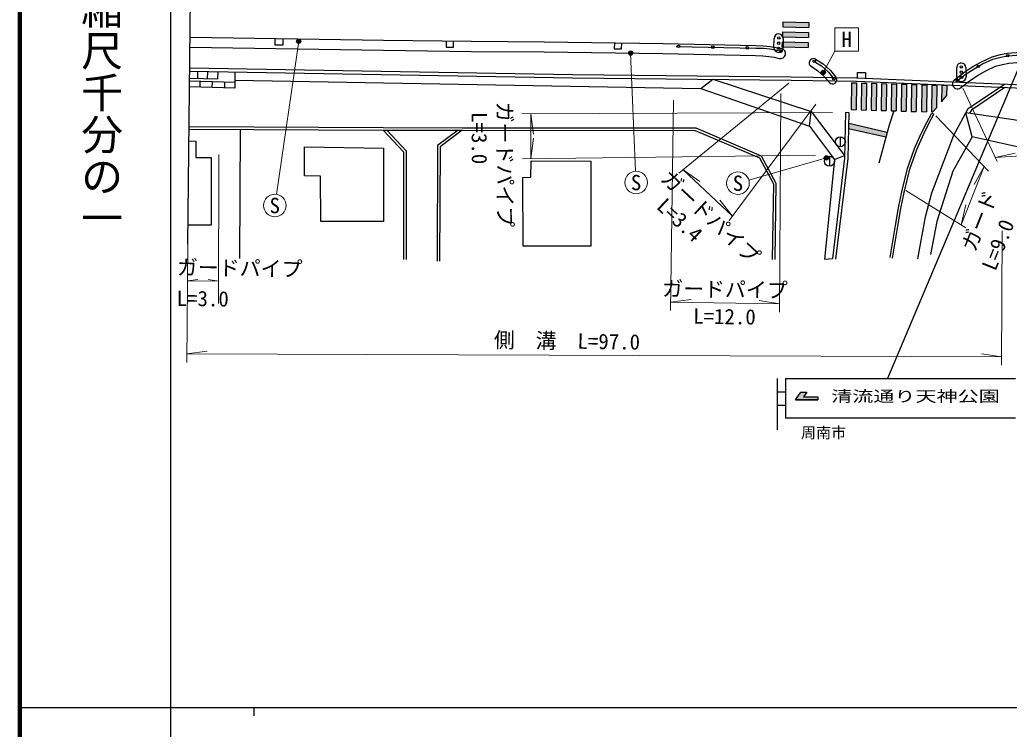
# Model space of a CAD drawing. Units: millimetres at full size, sheet at 1:1000; details may follow other scales. Extents: x 40000 to 680000, y 20000 to 380000.
# Drawn here: x 40000 to 158292, y 202409 to 287188 of the extents above; entities that cross this region are included whole.
import ezdxf
from ezdxf.enums import TextEntityAlignment as Align

# ---------------------------------------------------------------- set-up
doc = ezdxf.new("R2010")
doc.units = ezdxf.units.MM
doc.header["$LTSCALE"] = 1000
for name, color, linetype, lineweight in [('M-BGD', 7, 'Continuous', 25), ('M-BGD-HTXT', 7, 'Continuous', 13), ('M-BMK-OTRS', 5, 'Continuous', 25), ('M-STR-HTXT', 7, 'Continuous', 13), ('M-STR-STRC', 7, 'Continuous', 25), ('M-TTL', 2, 'Continuous', 140), ('M-TTL-BAND', 7, 'Continuous', 25)]:
    doc.layers.add(name, color=color, linetype=linetype, lineweight=lineweight)
doc.layers.add('M-BGD-EXST', color=7, linetype='Continuous')
doc.styles.add('@ＭＳ ゴシック', font='')
doc.styles.add('ＭＳ ゴシック', font='')
doc.styles.get('@ＭＳ ゴシック').set_extended_font_data('@MS Gothic')
doc.styles.get('ＭＳ ゴシック').set_extended_font_data('MS Gothic')

msp = doc.modelspace()

# ---------------------------------------------------------------- hatches: boundary and pattern name
at = {"layer": 'M-STR-STRC'}
for points in [[(134355, 286870), (131241, 286948), (131218, 286349), (134332, 286271)], [(134309, 285671), (131195, 285749), (131172, 285149), (134285, 285071)], [(73564, 284738, -1), (73125, 284499, -0.41421), (73225, 284838, -0.41421)], [(134262, 284472), (131149, 284550), (131126, 283950), (134239, 283872)], [(113252, 283325, -1), (112813, 283085, -0.41421), (112913, 283425, -0.41421)], [(136285, 281018, -1), (135846, 280779, -0.41421), (135946, 281118, -0.41421)], [(140028, 279645), (139428, 279662), (139389, 276448), (139989, 276431)], [(140589, 276414), (141189, 276397), (141228, 279612), (140628, 279629)], [(142427, 279578), (141828, 279595), (141788, 276381), (142388, 276364)], [(143627, 279545), (143027, 279562), (142988, 276347), (143588, 276330)], [(144188, 276314), (144788, 276297), (144827, 279511), (144227, 279528)], [(146027, 279478), (145427, 279495), (145387, 276280), (145987, 276263)], [(147226, 279444), (146626, 279461), (146587, 276247), (147187, 276230)], [(147787, 276213), (148387, 276196), (148426, 279411), (147826, 279428)], [(148986, 276180), (149147, 276175), (149593, 276686), (149626, 279377), (149026, 279394)], [(150201, 277383), (150810, 278081), (150825, 279344), (150225, 279361)], [(139099, 274783), (139084, 274171), (143557, 273149), (143718, 273728)], [(136652, 270801, -1), (136213, 270562, -0.41421), (136313, 270901, -0.41421)], [(135392, 241757), (135392, 242119), (133708, 242118), (134078, 242694), (133397, 242693), (132728, 241757)]]:
    msp.add_hatch(color=256, dxfattribs=at).paths.add_polyline_path(points)

# ---------------------------------------------------------------- linework, layer by layer
at = {"layer": 'M-BGD'}
for p, q in [((61281, 280144), (61296, 281029)), ((62460, 280124), (62475, 281009)), ((63661, 280989), (63639, 280095)), ((65721, 280953), (65706, 279034)), ((65711, 279713), (60299, 279845)), ((63639, 280095), (60302, 280176)), ((61536, 279815), (61519, 279136)), ((62995, 279779), (62979, 279100)), ((64494, 279743), (64478, 279064)), ((121416, 278974), (122854, 280081)), ((65706, 279034), (60292, 279166)), ((134407, 274488), (134606, 276233)), ((138731, 276132), (139131, 276122)), ((149021, 276032), (149285, 275890)), ((66326, 258656), (66402, 274087)), ((138099, 273218), (138099, 272018)), ((136792, 270898), (136792, 269698)), ((137421, 270490), (138607, 270979)), ((136209, 258584), (137146, 258642))]:
    msp.add_line(p, q, dxfattribs=at)
for points in [[(60353, 285101), (83488, 284745), (94024, 284614), (102712, 284552), (116905, 284350), (127993, 284110), (128929, 284082), (129702, 284007), (130424, 283896), (131084, 283739)], [(60341, 283901), (83471, 283545), (94012, 283414), (102699, 283352), (116883, 283150), (127962, 282910), (128854, 282884), (129552, 282816), (130193, 282717), (130807, 282571)], [(70500, 284945), (70491, 284204), (71471, 284182), (71483, 284930)], [(90993, 284652), (90975, 283935), (91841, 283911), (91850, 284641)], [(111088, 284433), (111081, 283712), (111957, 283699), (111967, 284420)], [(118457, 284016), (127985, 283810), (128911, 283783), (129665, 283709), (130366, 283601), (131015, 283447)], [(151743, 280023), (152847, 280882), (153937, 281599), (154961, 282178), (156248, 282759), (157233, 283030), (158080, 283191), (159133, 283279), (162187, 283277)], [(151927, 279786), (153022, 280638), (154093, 281343), (155097, 281910), (156351, 282476), (157301, 282738), (158120, 282893), (159146, 282979), (162187, 282977)], [(134608, 281629), (135428, 281107), (136186, 280427), (136792, 279696)], [(134983, 282220), (135853, 281667), (136692, 280913), (137330, 280143)], [(135144, 282473), (136035, 281907), (136909, 281122), (137561, 280334)], [(152480, 279076), (153546, 279905), (154563, 280574), (155505, 281107), (156657, 281627), (157504, 281861), (158242, 282000), (159183, 282079), (162187, 282077)], [(60311, 281046), (106068, 280259), (132225, 279982), (140024, 279855), (161857, 278930)], [(60315, 281446), (106073, 280659), (132230, 280382), (140036, 280254), (161902, 279328)], [(140149, 280250), (140149, 280899), (141128, 280873), (141127, 280208)], [(65713, 279956), (121416, 278974), (134407, 274488), (137421, 270490), (136209, 258584)], [(122854, 280081), (134606, 276233), (138607, 270979)], [(147363, 258626), (148294, 263656), (149060, 266498), (151680, 273415), (153367, 276593), (157739, 279505)], [(157756, 279103), (153765, 276407), (153546, 276017)], [(138731, 276132), (138599, 270636), (137146, 258642)], [(139131, 276122), (138998, 270607), (137543, 258594)], [(144054, 258768), (144691, 262587), (145050, 264707), (145438, 266627), (146137, 269425), (146961, 271815), (147814, 273686), (148429, 274926), (149021, 276032)], [(144350, 258719), (144987, 262537), (145345, 264652), (145730, 266561), (146424, 269339), (147240, 271703), (148085, 273557), (148696, 274789), (149285, 275890)], [(201695, 258416), (182226, 268464), (174382, 271564), (161784, 275949), (159610, 275105), (153097, 276084)], [(162981, 272020), (159591, 271913), (153844, 273211), (153097, 276084)], [(60240, 274118), (83461, 274003), (92907, 273985), (120764, 273959), (128442, 270679), (130108, 267590), (129965, 258537)], [(60243, 274418), (83459, 274303), (92907, 274285), (120826, 274259), (128656, 270914), (130409, 267663), (130265, 258532)], [(83461, 274003), (85879, 271423), (85874, 258526)], [(83873, 274002), (86179, 271542), (86174, 258526)], [(92405, 273986), (89958, 272171), (89892, 258350)], [(92907, 273985), (90257, 272019), (90192, 258348)], [(60226, 272720), (61066, 272699), (61056, 270735), (62871, 270725), (62888, 262628), (60122, 262656)], [(153844, 273211), (151561, 269080), (149632, 263100), (148884, 259127)]]:
    msp.add_lwpolyline(points, dxfattribs=at)
for points in [[(74058, 271989), (83465, 271856), (83503, 263080), (75991, 263079), (75965, 268504), (74025, 268540)], [(101129, 270339), (108269, 270285), (108253, 260130), (100186, 260124), (100162, 268360), (101114, 268371)]]:
    msp.add_lwpolyline(points, close=True, dxfattribs=at)
for centre, radius in [((118761, 284010), 150), ((122857, 283921), 150), ((126976, 283832), 150), ((131015, 283447), 150), ((158120, 282893), 150), ((134983, 282220), 150), ((154595, 281627), 150), ((137330, 280143), 150), ((152103, 279922), 150), ((138099, 272618), 600), ((136792, 270298), 600)]:
    msp.add_circle(centre, radius, dxfattribs=at)
for centre, radius, start, end in [((130946, 283155), 600, 256.65096, 76.65096), ((134876, 282051), 500, 57.55018, 237.55018), ((137176, 280015), 500, 219.66846, 39.66846), ((152112, 279549), 600, 127.89825, 307.89825)]:
    msp.add_arc(centre, radius, start, end, dxfattribs=at)
at = {"layer": 'M-BGD-HTXT'}
for p, q in [((73344, 284619), (70681, 266329)), ((113032, 283205), (113624, 269083)), ((136066, 280899), (137453, 283431)), ((136432, 270682), (127158, 268026))]:
    msp.add_line(p, q, dxfattribs=at)
msp.add_lwpolyline([(137453, 286244), (140265, 286244), (140265, 283431), (137453, 283431)], close=True, dxfattribs=at)
for centre in [(113681, 267734), (125860, 267654), (70486, 264993)]:
    msp.add_circle(centre, 1350, dxfattribs=at)
at = {"layer": 'M-BMK-OTRS'}
msp.add_line((60098, 260354), (60680, 316824), dxfattribs=at)
at = {"layer": 'M-STR-HTXT'}
for p, q in [((131936, 279621), (118775, 268848)), ((130968, 278374), (130821, 252260)), ((152733, 279017), (156838, 270268)), ((118175, 277584), (117797, 252456)), ((135177, 277099), (124814, 263193)), ((137177, 276123), (100079, 275948)), ((101104, 270597), (101079, 275953)), ((101079, 275953), (101432, 273524)), ((149521, 275704), (155812, 269112)), ((101104, 270597), (101434, 273030)), ((63785, 271094), (63747, 253285)), ((135115, 271004), (100104, 270585)), ((156617, 270741), (159021, 271238)), ((156617, 270741), (163768, 271202)), ((119299, 269277), (125217, 263735)), ((119299, 269277), (121307, 267865)), ((155312, 269637), (152530, 262688)), ((155312, 269637), (154091, 267507)), ((153100, 262335), (145932, 266781)), ((125217, 263735), (123676, 265646)), ((152530, 262688), (153117, 265072)), ((157454, 261950), (157389, 245906)), ((59953, 246252), (60098, 260354)), ((60053, 255973), (61269, 256141)), ((60053, 255973), (63753, 255965)), ((63753, 255965), (62538, 256138)), ((117812, 253456), (120248, 253761)), ((130826, 253260), (117812, 253456)), ((130826, 253260), (128401, 253638)), ((59963, 247252), (62396, 247585)), ((157393, 246906), (59963, 247252)), ((157393, 246906), (154964, 247256))]:
    msp.add_line(p, q, dxfattribs=at)
at = {"layer": 'M-STR-STRC'}
for p, q in [((131241, 286948), (131218, 286349)), ((131218, 286349), (134332, 286271)), ((131241, 286948), (134355, 286870)), ((134355, 286870), (134332, 286271)), ((131195, 285749), (131172, 285149)), ((131172, 285149), (134285, 285071)), ((131195, 285749), (134309, 285671)), ((134309, 285671), (134285, 285071)), ((130167, 283852), (130182, 284952)), ((131149, 284550), (131126, 283950)), ((131126, 283950), (134239, 283872)), ((131149, 284550), (134262, 284472)), ((131282, 284937), (131266, 283837)), ((134262, 284472), (134239, 283872)), ((159982, 282830), (143748, 244313)), ((152028, 280364), (152011, 281464)), ((153111, 281481), (153128, 280382)), ((139428, 279662), (139389, 276448)), ((139428, 279662), (140028, 279645)), ((140028, 279645), (139989, 276431)), ((140628, 279629), (140589, 276414)), ((140628, 279629), (141228, 279612)), ((141228, 279612), (141189, 276397)), ((141828, 279595), (141788, 276381)), ((141828, 279595), (142427, 279578)), ((142427, 279578), (142388, 276364)), ((143027, 279562), (142988, 276347)), ((143027, 279562), (143627, 279545)), ((143627, 279545), (143588, 276330)), ((144227, 279528), (144188, 276314)), ((144227, 279528), (144827, 279511)), ((144827, 279511), (144788, 276297)), ((145427, 279495), (145387, 276280)), ((145427, 279495), (146027, 279478)), ((146027, 279478), (145987, 276263)), ((146626, 279461), (146587, 276247)), ((146626, 279461), (147226, 279444)), ((147226, 279444), (147187, 276230)), ((147826, 279428), (147787, 276213)), ((147826, 279428), (148426, 279411)), ((148426, 279411), (148387, 276196)), ((149026, 279394), (148986, 276180)), ((149026, 279394), (149626, 279377)), ((149626, 279377), (149593, 276686)), ((150225, 279361), (150201, 277383)), ((150225, 279361), (150825, 279344)), ((150825, 279344), (150810, 278081)), ((150201, 277383), (150810, 278081)), ((139389, 276448), (139989, 276431)), ((140589, 276414), (141189, 276397)), ((141788, 276381), (142388, 276364)), ((142988, 276347), (143588, 276330)), ((144188, 276314), (144788, 276297)), ((145387, 276280), (145987, 276263)), ((146587, 276247), (147187, 276230)), ((147787, 276213), (148387, 276196)), ((148986, 276180), (149147, 276175)), ((149147, 276175), (149593, 276686)), ((143718, 273728), (139099, 274783)), ((143557, 273149), (139084, 274171)), ((130553, 244313), (130553, 238169)), ((131553, 244313), (131553, 239563)), ((131553, 244313), (159053, 244313)), ((130553, 242730), (131553, 242730)), ((132728, 241757), (133397, 242693)), ((133397, 242693), (134078, 242694)), ((134078, 242694), (133708, 242118)), ((132728, 241757), (135392, 241757)), ((133708, 242118), (135392, 242119)), ((135392, 242119), (135392, 241757)), ((130553, 241146), (131553, 241146)), ((159053, 239563), (131553, 239563))]:
    msp.add_line(p, q, dxfattribs=at)
msp.add_lwpolyline([(144492, 276305), (143957, 274585), (142695, 270059)], dxfattribs=at)
msp.add_lwpolyline([(135392, 242119), (135392, 241757), (132728, 241757), (133397, 242693), (134078, 242694), (133708, 242118)], close=True, dxfattribs=at)
for centre, radius in [((130739, 285019), 150), ((73344, 284619), 250), ((130721, 283779), 150), ((130730, 284399), 150), ((113032, 283205), 250), ((152566, 281547), 150), ((136066, 280899), 250), ((152575, 280927), 150), ((152585, 280307), 150), ((136432, 270682), 250)]:
    msp.add_circle(centre, radius, dxfattribs=at)
for centre, start, end in [((130732, 284944), 89.19118, 179.19118), ((130732, 284944), 359.19118, 89.19118), ((130717, 283845), 179.19118, 269.19118), ((130717, 283845), 269.19118, 359.19118), ((152561, 281473), 90.91833, 180.91833), ((152561, 281473), 0.91833, 90.91833), ((152578, 280373), 180.91833, 270.91833), ((152578, 280373), 270.91833, 0.91833)]:
    msp.add_arc(centre, 550, start, end, dxfattribs=at)
at = {"layer": 'M-TTL'}
msp.add_line((40000, 380000), (40000, 20000), dxfattribs=at)
at = {"layer": 'M-TTL-BAND'}
for p, q in [((58000, 370000), (58000, 20000)), ((40000, 205000), (579000, 205000)), ((68000, 205000), (68000, 204000))]:
    msp.add_line(p, q, dxfattribs=at)

# ---------------------------------------------------------------- texts
at = {"layer": 'M-BGD-EXST', "style": 'ＭＳ ゴシック'}
msp.add_text('周南市', height=1320, dxfattribs=at).set_placement((136101, 236792), align=Align.BOTTOM_CENTER)
at = {"layer": 'M-BGD-HTXT', "style": 'ＭＳ ゴシック'}
for s, p in [('H', (138859, 284837)), ('S', (113681, 267734)), ('S', (125860, 267654)), ('S', (70486, 264993))]:
    msp.add_text(s, height=1833, dxfattribs=at).set_placement(p, align=Align.MIDDLE_CENTER)
at = {"layer": 'M-STR-HTXT', "style": 'ＭＳ ゴシック'}
for s, rotation, p in [('ガードパイプ', 270.269, (96536, 269901)), ('L=3.0', 270.269, (93477, 273036)), ('ガードパイプ', 316.881, (121583, 262570)), ('ガード', 68.186, (156100, 262630)), ('L=3.4', 316.881, (117911, 262191)), ('L=9.0', 68.186, (158310, 259755)), ('ガードパイプ', 359.138, (66271, 256053)), ('ガードパイプ', 359.138, (124279, 253514)), ('L=3.0', 359.138, (61849, 252408)), ('L=12.0', 359.138, (124230, 250266)), ('側\u3000溝\u3000L=97.0', 359.138, (105394, 247346))]:
    msp.add_text(s, height=1833, rotation=rotation, dxfattribs=at).set_placement(p, align=Align.BOTTOM_CENTER)
at = {"layer": 'M-STR-STRC', "style": 'ＭＳ ゴシック', "width": 1.4}
msp.add_text('清流通り天神公園', height=1320, dxfattribs=at).set_placement((137001, 241142), align=Align.BOTTOM_LEFT)
at = {"layer": 'M-TTL-BAND', "style": '@ＭＳ ゴシック'}
msp.add_text('縮尺千分の一', height=3666, rotation=270, dxfattribs=at).set_placement((49777, 261030), align=Align.MIDDLE_RIGHT)

doc.saveas('drawing.dxf')
